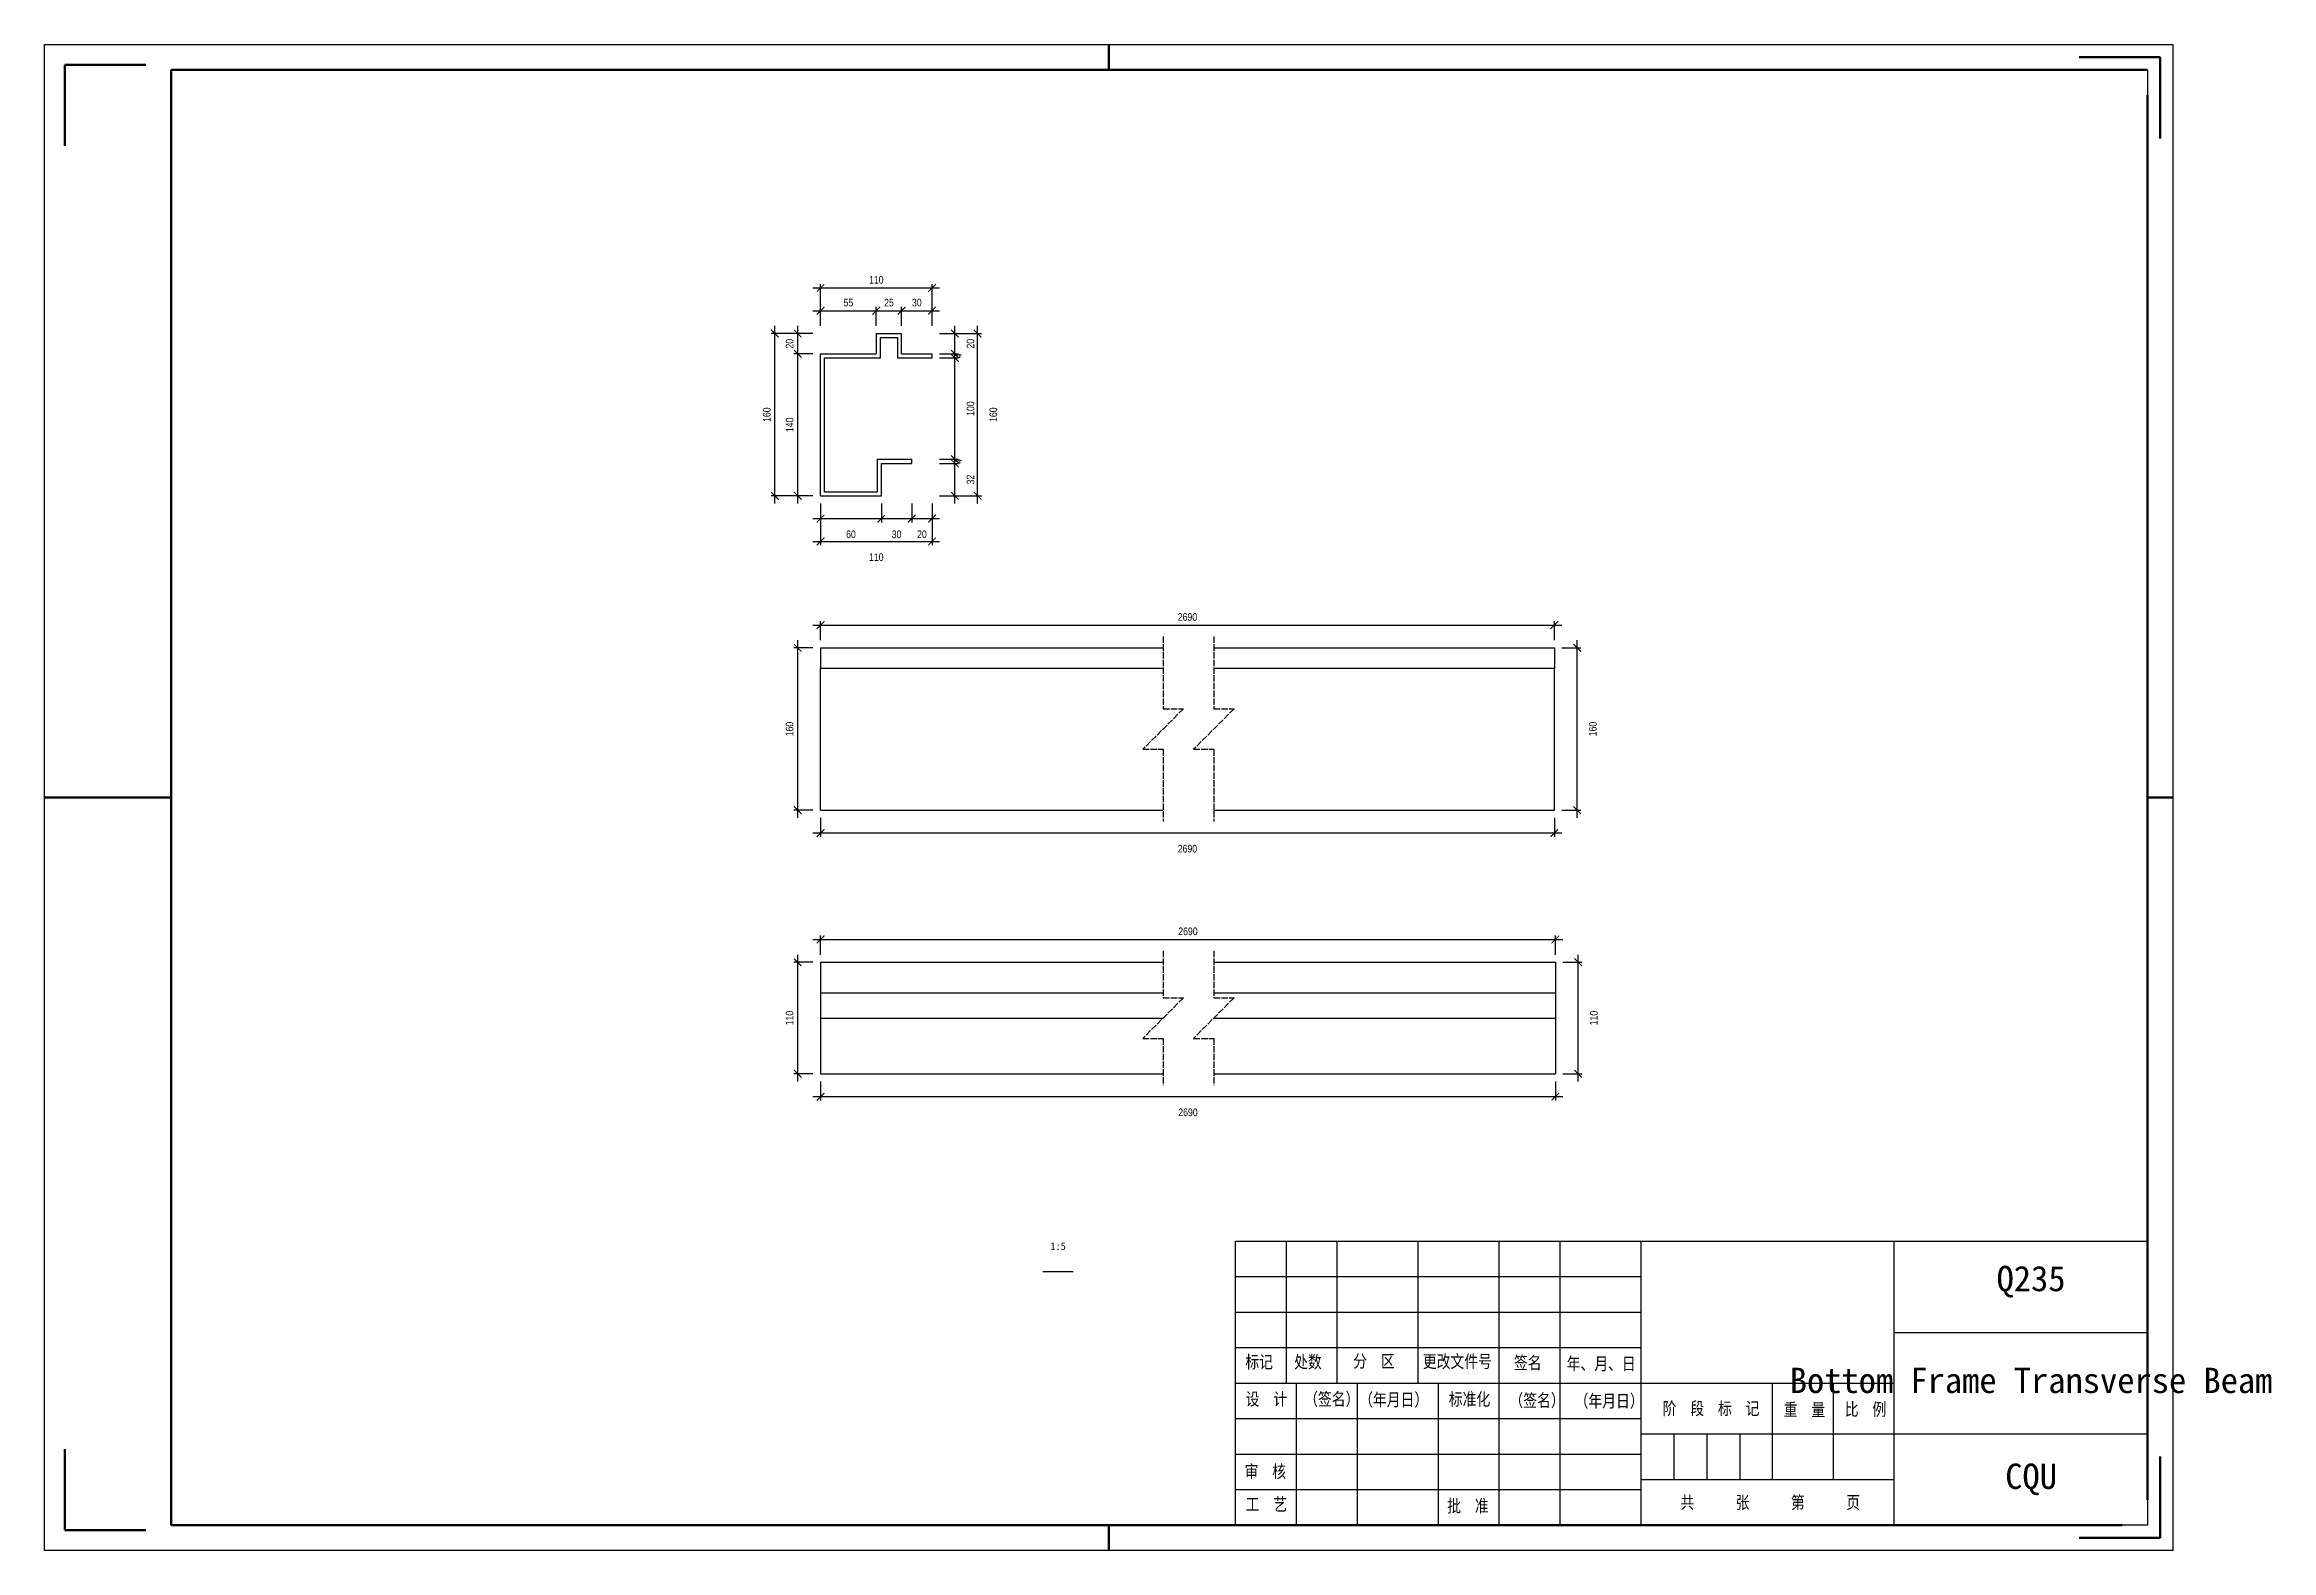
# Model space of a CAD drawing. Header units: millimetres. Extents: x 0 to 1925, y 0 to 4345.
# Drawn here: x 490 to 929.4, y 734 to 1031 of the extents above; entities that cross this region are included whole.
import ezdxf

# ---------------------------------------------------------------- set-up
doc = ezdxf.new("R2010")
doc.units = ezdxf.units.MM
doc.linetypes.add('DASHED', pattern=[1.524, 1.27, -0.254])
doc.layers.add('总内框线', color=7, linetype='Continuous', lineweight=50)
doc.layers.add('总外框线', color=7, linetype='Continuous', lineweight=30)
doc.styles.add('OpenSansCondensed-Light', font='OpenSansCondensed-Light.ttf')
doc.styles.add('陈杰（2）', font='gbenor.shx', dxfattribs={"width": 0.8, "bigfont": 'gbcbig.shx'})
doc.dimstyles.new('EZDXF', dxfattribs={"dimtxt": 0.25, "dimasz": 0.175, "dimexe": 0.375, "dimexo": 0.125, "dimgap": 0.1, "dimtad": 1, "dimlfac": 100, "dimzin": 12, "dimdsep": 46, "dimtxsty": 'OpenSansCondensed-Light', "dimblk": 'ARCHTICK', "dimcen": 2.5, "dimazin": 3, "dimtfac": 0.5, "dimtmove": 2, "dimatfit": 3, "dimarcsym": 0})

# ---------------------------------------------------------------- blocks, each defined once
blk = doc.blocks.new('_ARCHTICK')
at = {"color": 0, "linetype": 'ByBlock', "const_width": 0.15}
blk.add_lwpolyline([(-0.5, -0.5), (0.5, 0.5)], dxfattribs=at)

msp = doc.modelspace()

# ---------------------------------------------------------------- linework, layer by layer
for p, q in [((905, 1026), (905, 841)), ((654.12901, 974), (659.12901, 974)), ((654.12901, 974), (654.12901, 970)), ((654.92901, 973.2), (658.32901, 973.2)), ((654.92901, 969.2), (654.92901, 973.2)), ((658.32901, 973.2), (658.32901, 969.2)), ((659.12901, 970), (659.12901, 974)), ((643.12901, 942), (643.12901, 970)), ((643.12901, 970), (654.12901, 970)), ((643.92901, 969.2), (654.92901, 969.2)), ((643.92901, 942.8), (643.92901, 969.2)), ((658.32901, 969.2), (665.12901, 969.2)), ((659.12901, 970), (665.12901, 970)), ((665.12901, 969.2), (665.12901, 970)), ((654.32901, 949.2), (661.12901, 949.2)), ((654.32901, 949.2), (654.32901, 942.8)), ((661.12901, 948.4), (661.12901, 949.2)), ((655.12901, 948.4), (661.12901, 948.4)), ((655.12901, 942), (655.12901, 948.4)), ((643.12901, 942), (655.12901, 942)), ((643.92901, 942.8), (654.32901, 942.8)), ((643.12901, 912), (710.72901, 912)), ((643.12901, 912), (643.12901, 908)), ((720.72901, 912), (787.92901, 912)), ((787.92901, 912), (787.92901, 908)), ((643.12901, 908), (710.72901, 908)), ((643.12901, 880), (643.12901, 908)), ((720.72901, 908), (787.92901, 908)), ((787.92901, 880), (787.92901, 908)), ((643.12901, 880), (710.72901, 880)), ((720.72901, 880), (787.92901, 880)), ((643.12901, 850), (710.72901, 850)), ((643.12901, 850), (643.12901, 844)), ((720.72901, 850), (788.12901, 850)), ((788.12901, 850), (788.12901, 844)), ((643.12901, 844), (710.72901, 844)), ((643.12901, 844), (643.12901, 839)), ((720.72901, 844), (788.12901, 844)), ((788.12901, 844), (788.12901, 839)), ((643.12901, 839), (710.72901, 839)), ((643.12901, 839), (643.12901, 828)), ((720.72901, 839), (788.12901, 839)), ((788.12901, 839), (788.12901, 828)), ((643.12901, 828), (710.72901, 828)), ((720.72901, 828), (788.12901, 828)), ((725, 795), (905, 795)), ((725, 739), (725, 795)), ((735, 795), (735, 767)), ((745, 795), (745, 767)), ((761, 795), (761, 767)), ((777, 795), (777, 767)), ((789, 795), (789, 739)), ((805, 795), (805, 739)), ((855, 739), (855, 795)), ((905, 795), (905, 739)), ((687, 789), (693, 789)), ((725, 788), (805, 788)), ((725, 781), (805, 781)), ((725, 774), (805, 774)), ((855, 777), (905, 777)), ((725, 767), (855, 767)), ((737, 767), (737, 739)), ((749, 767), (749, 739)), ((765, 767), (765, 739)), ((777, 767), (777, 739)), ((831, 748), (831, 767)), ((843, 748), (843, 767)), ((725, 760), (805, 760)), ((805, 757), (855, 757)), ((811.5, 757), (811.5, 748)), ((818, 757), (818, 748)), ((824.5, 757), (824.5, 748)), ((855, 757), (905, 757)), ((725, 753), (805, 753)), ((805, 748), (855, 748)), ((725, 746), (805, 746)), ((905, 739), (725, 739))]:
    msp.add_line(p, q)
at = {"linetype": 'DASHED'}
for p, q in [((710.72901, 914.25), (710.72901, 900)), ((720.72901, 914.25), (720.72901, 900)), ((714.72901, 900), (706.72901, 892)), ((710.72901, 900), (714.72901, 900)), ((724.72901, 900), (716.72901, 892)), ((720.72901, 900), (724.72901, 900)), ((706.72901, 892), (710.72901, 892)), ((710.72901, 892), (710.72901, 877.75)), ((716.72901, 892), (720.72901, 892)), ((720.72901, 892), (720.72901, 877.75)), ((710.72901, 852.25), (710.72901, 843)), ((720.72901, 852.25), (720.72901, 843)), ((714.72901, 843), (706.72901, 835)), ((710.72901, 843), (714.72901, 843)), ((724.72901, 843), (716.72901, 835)), ((720.72901, 843), (724.72901, 843)), ((706.72901, 835), (710.72901, 835)), ((710.72901, 835), (710.72901, 825.75)), ((716.72901, 835), (720.72901, 835)), ((720.72901, 835), (720.72901, 825.75))]:
    msp.add_line(p, q, dxfattribs=at)
at = {"layer": '总内框线'}
for p, q in [((700, 1026), (700, 1031)), ((907.5, 1028.5), (891.5, 1028.5)), ((907.5, 1028.5), (907.5, 1012.5)), ((494, 1027), (494, 1011)), ((494, 1027), (510, 1027)), ((515, 739), (515, 1026)), ((515, 1026), (905, 1026)), ((905, 1021), (905, 744)), ((490, 882.5), (515, 882.5)), ((905, 882.5), (910, 882.5)), ((494, 738), (494, 754)), ((907.5, 736.5), (907.5, 752.5)), ((900, 739), (515, 739)), ((700, 734), (700, 739)), ((494, 738), (510, 738)), ((907.5, 736.5), (891.5, 736.5))]:
    msp.add_line(p, q, dxfattribs=at)
at = {"layer": '总外框线'}
for p, q in [((490, 734), (490, 1031)), ((490, 1031), (910, 1031)), ((910, 1031), (910, 734)), ((910, 734), (490, 734))]:
    msp.add_line(p, q, dxfattribs=at)

# ---------------------------------------------------------------- texts
at = {"attachment_point": 5}
for s, insert, char_height in [('1:5', (690, 794), 1.5), ('Q235', (882, 787), 5), ('Bottom Frame Transverse Beam', (882, 767.5), 5), ('CQU', (882, 748), 5)]:
    msp.add_mtext(s, dxfattribs=dict(at, insert=insert, char_height=char_height))
at = {"char_height": 2.5, "width": 93.0192856, "attachment_point": 1, "style": '陈杰（2）'}
for s, insert in [('{\\fSimSun|b0|i0|c134|p2;标记}', (726.95482, 772.44053)), ('{\\fSimSun|b0|i0|c134|p2;处数}', (736.57596, 772.45543)), ('{\\fSimSun|b0|i0|c134|p2;分\u3000区}', (748.23692, 772.57959)), ('{\\fSimSun|b0|i0|c134|p2;更改文件号}', (761.97169, 772.52496)), ('{\\fSimSun|b0|i0|c134|p2;签名}', (779.95608, 772.2667)), ('{\\fSimSun|b0|i0|c134|p2;年、月、日}', (790.35064, 772.07301)), ('{\\fSimSun|b0|i0|c134|p2;设\u3000计}', (727.01432, 765.10007)), ('{\\fSimSun|b0|i0|c134|p2;（签名）}', (738.55629, 765.10007)), ('{\\fSimSun|b0|i0|c134|p2;\u3000（年月日）}', (746.68156, 764.98584)), ('{\\fSimSun|b0|i0|c134|p2;标准化}', (767.08823, 765.08517)), ('{\\fSimSun|b0|i0|c134|p2;（签名）}', (779.05516, 764.83685)), ('{\\fSimSun|b0|i0|c134|p2;（年月日）}', (791.923, 764.73752)), ('{\\fSimSun|b0|i0|c134|p2;阶\u3000段\u3000标\u3000记}', (809.30395, 763.25254)), ('{\\fSimSun|b0|i0|c134|p2;重\u3000量}', (833.18681, 763.02408)), ('{\\fSimSun|b0|i0|c134|p2;比\u3000例}', (845.23873, 763.09361)), ('{\\fSimSun|b0|i0|c134|p2;审\u3000核}', (726.81034, 750.83138)), ('{\\fSimSun|b0|i0|c134|p2;工\u3000艺}', (727.01432, 744.34515)), ('{\\fSimSun|b0|i0|c134|p2;批\u3000准}', (766.78226, 744.0273)), ('{\\fSimSun|b0|i0|c134|p2;共\u3000\u3000\u3000张\u3000\u3000\u3000第\u3000\u3000\u3000页}', (812.79713, 744.72757))]:
    msp.add_mtext(s, dxfattribs=dict(at, insert=insert))

# ---------------------------------------------------------------- dimensions: what is measured, and where the dimension line sits
for base, p1, p2, location, text, override in [((643.12901, 983), (643.12901, 974), (665.12901, 974), (654.12901, 984.6), '110', {"dimtxt": 1.5, "dimasz": 1.5, "dimexe": 0.75, "dimexo": 1.5, "dimtad": 1, "dimlfac": 5, "dimblk": 'ARCHTICK', "dimsah": 0, "dimtsz": 0, "dimdle": 1.5, "dimtmove": 2}), ((643.12901, 933), (643.12901, 942), (665.12901, 942), (654.12901, 929.9), '110', {"dimtxt": 1.5, "dimasz": 1.5, "dimexe": 0.75, "dimexo": 1.5, "dimtad": 4, "dimlfac": 5, "dimblk": 'ARCHTICK', "dimsah": 0, "dimtsz": 0, "dimdle": 1.5, "dimtmove": 2}), ((643.12901, 916.5), (643.12901, 912), (787.92901, 912), (715.52901, 918.1), '2690', {"dimtxt": 1.5, "dimasz": 1.5, "dimexe": 0.75, "dimexo": 1.5, "dimtad": 1, "dimlfac": 5, "dimblk": 'ARCHTICK', "dimsah": 0, "dimtsz": 0, "dimdle": 1.5, "dimtmove": 2}), ((643.12901, 875.5), (643.12901, 880), (787.92901, 880), (715.52901, 872.4), '2690', {"dimtxt": 1.5, "dimasz": 1.5, "dimexe": 0.75, "dimexo": 1.5, "dimtad": 4, "dimlfac": 5, "dimblk": 'ARCHTICK', "dimsah": 0, "dimtsz": 0, "dimdle": 1.5, "dimtmove": 2}), ((643.12901, 854.5), (643.12901, 850), (788.12901, 850), (715.62901, 856.1), '2690', {"dimtxt": 1.5, "dimasz": 1.5, "dimexe": 0.75, "dimexo": 1.5, "dimtad": 1, "dimlfac": 5, "dimblk": 'ARCHTICK', "dimsah": 0, "dimtsz": 0, "dimdle": 1.5, "dimtmove": 2}), ((643.12901, 823.5), (643.12901, 828), (788.12901, 828), (715.62901, 820.4), '2690', {"dimtxt": 1.5, "dimasz": 1.5, "dimexe": 0.75, "dimexo": 1.5, "dimtad": 4, "dimlfac": 5, "dimblk": 'ARCHTICK', "dimsah": 0, "dimtsz": 0, "dimdle": 1.5, "dimtmove": 2})]:
    msp.add_linear_dim(base=base, p1=p1, p2=p2, location=location, text=text, dimstyle='EZDXF', override=override).render()
for base, p1, p2, location, override in [((643.12901, 978.5), (643.12901, 974), (654.12901, 974), (648.62901, 980.1), {"dimtxt": 1.5, "dimasz": 1.5, "dimexe": 0.75, "dimexo": 1.5, "dimtad": 1, "dimlfac": 5, "dimblk": 'ARCHTICK', "dimsah": 0, "dimtsz": 0, "dimdle": 1.5, "dimtmove": 2}), ((654.12901, 978.5), (654.12901, 974), (659.12901, 974), (656.62901, 980.1), {"dimtxt": 1.5, "dimasz": 1.5, "dimexe": 0.75, "dimexo": 1.5, "dimtad": 1, "dimlfac": 5, "dimblk": 'ARCHTICK', "dimsah": 0, "dimtsz": 0, "dimdle": 1.5, "dimtmove": 2}), ((659.12901, 978.5), (659.12901, 974), (665.12901, 974), (662.12901, 980.1), {"dimtxt": 1.5, "dimasz": 1.5, "dimexe": 0.75, "dimexo": 1.5, "dimtad": 1, "dimlfac": 5, "dimblk": 'ARCHTICK', "dimsah": 0, "dimtsz": 0, "dimdle": 1.5, "dimtmove": 2}), ((643.12901, 937.5), (643.12901, 942), (655.12901, 942), (649.12901, 934.4), {"dimtxt": 1.5, "dimasz": 1.5, "dimexe": 0.75, "dimexo": 1.5, "dimtad": 4, "dimlfac": 5, "dimblk": 'ARCHTICK', "dimsah": 0, "dimtsz": 0, "dimdle": 1.5, "dimtmove": 2}), ((655.12901, 937.5), (655.12901, 942), (661.12901, 942), (658.12901, 934.4), {"dimtxt": 1.5, "dimasz": 1.5, "dimexe": 0.75, "dimexo": 1.5, "dimtad": 4, "dimlfac": 5, "dimblk": 'ARCHTICK', "dimsah": 0, "dimtsz": 0, "dimdle": 1.5, "dimtmove": 2}), ((661.12901, 937.5), (661.12901, 942), (665.12901, 942), (663.12901, 934.4), {"dimtxt": 1.5, "dimasz": 1.5, "dimexe": 0.75, "dimexo": 1.5, "dimtad": 4, "dimlfac": 5, "dimblk": 'ARCHTICK', "dimsah": 0, "dimtsz": 0, "dimdle": 1.5, "dimtmove": 2})]:
    msp.add_linear_dim(base=base, p1=p1, p2=p2, location=location, dimstyle='EZDXF', override=override).render()
for base, p1, p2, location, text, override in [((634.12901, 942), (643.12901, 942), (643.12901, 974), (632.52901, 958), '160', {"dimtxt": 1.5, "dimasz": 1.5, "dimexe": 0.75, "dimexo": 1.5, "dimtad": 1, "dimlfac": 5, "dimblk": 'ARCHTICK', "dimsah": 0, "dimtsz": 0, "dimdle": 1.5, "dimtmove": 2}), ((674.12901, 942), (665.12901, 942), (665.12901, 974), (677.22901, 958), '160', {"dimtxt": 1.5, "dimasz": 1.5, "dimexe": 0.75, "dimexo": 1.5, "dimtad": 4, "dimlfac": 5, "dimblk": 'ARCHTICK', "dimsah": 0, "dimtsz": 0, "dimdle": 1.5, "dimtmove": 2}), ((638.62901, 880), (643.12901, 880), (643.12901, 912), (637.02901, 896), '160', {"dimtxt": 1.5, "dimasz": 1.5, "dimexe": 0.75, "dimexo": 1.5, "dimtad": 1, "dimlfac": 5, "dimblk": 'ARCHTICK', "dimsah": 0, "dimtsz": 0, "dimdle": 1.5, "dimtmove": 2}), ((792.42901, 880), (787.92901, 880), (787.92901, 912), (795.52901, 896), '160', {"dimtxt": 1.5, "dimasz": 1.5, "dimexe": 0.75, "dimexo": 1.5, "dimtad": 4, "dimlfac": 5, "dimblk": 'ARCHTICK', "dimsah": 0, "dimtsz": 0, "dimdle": 1.5, "dimtmove": 2}), ((638.62901, 828), (643.12901, 828), (643.12901, 850), (637.02901, 839), '110', {"dimtxt": 1.5, "dimasz": 1.5, "dimexe": 0.75, "dimexo": 1.5, "dimtad": 1, "dimlfac": 5, "dimblk": 'ARCHTICK', "dimsah": 0, "dimtsz": 0, "dimdle": 1.5, "dimtmove": 2}), ((792.62901, 828), (788.12901, 828), (788.12901, 850), (795.72901, 839), '110', {"dimtxt": 1.5, "dimasz": 1.5, "dimexe": 0.75, "dimexo": 1.5, "dimtad": 4, "dimlfac": 5, "dimblk": 'ARCHTICK', "dimsah": 0, "dimtsz": 0, "dimdle": 1.5, "dimtmove": 2})]:
    msp.add_linear_dim(base=base, p1=p1, p2=p2, angle=90, location=location, text=text, dimstyle='EZDXF', override=override).render()
for base, p1, p2, location, override in [((638.62901, 970), (643.12901, 970), (643.12901, 974), (637.02901, 972), {"dimtxt": 1.5, "dimasz": 1.5, "dimexe": 0.75, "dimexo": 1.5, "dimtad": 1, "dimlfac": 5, "dimblk": 'ARCHTICK', "dimsah": 0, "dimtsz": 0, "dimdle": 1.5, "dimtmove": 2}), ((638.62901, 942), (643.12901, 942), (643.12901, 970), (637.02901, 956), {"dimtxt": 1.5, "dimasz": 1.5, "dimexe": 0.75, "dimexo": 1.5, "dimtad": 1, "dimlfac": 5, "dimblk": 'ARCHTICK', "dimsah": 0, "dimtsz": 0, "dimdle": 1.5, "dimtmove": 2}), ((669.62901, 970), (665.12901, 970), (665.12901, 974), (672.72901, 972), {"dimtxt": 1.5, "dimasz": 1.5, "dimexe": 0.75, "dimexo": 1.5, "dimtad": 4, "dimlfac": 5, "dimblk": 'ARCHTICK', "dimsah": 0, "dimtsz": 0, "dimdle": 1.5, "dimtmove": 2}), ((669.62901, 969.2), (665.12901, 969.2), (665.12901, 970), (670.27901, 969.6), {"dimtxt": 1.5, "dimasz": 1.5, "dimexe": 0.75, "dimexo": 1.5, "dimtad": 4, "dimlfac": 5, "dimblk": 'ARCHTICK', "dimsah": 0, "dimtsz": 0, "dimdle": 1.5, "dimtmove": 2}), ((669.62901, 949.2), (665.12901, 949.2), (665.12901, 969.2), (672.72901, 959.2), {"dimtxt": 1.5, "dimasz": 1.5, "dimexe": 0.75, "dimexo": 1.5, "dimtad": 4, "dimlfac": 5, "dimblk": 'ARCHTICK', "dimsah": 0, "dimtsz": 0, "dimdle": 1.5, "dimtmove": 2}), ((669.62901, 948.4), (665.12901, 948.4), (665.12901, 949.2), (670.27901, 948.8), {"dimtxt": 1.5, "dimasz": 1.5, "dimexe": 0.75, "dimexo": 1.5, "dimtad": 4, "dimlfac": 5, "dimblk": 'ARCHTICK', "dimsah": 0, "dimtsz": 0, "dimdle": 1.5, "dimtmove": 2}), ((669.62901, 942), (665.12901, 942), (665.12901, 948.4), (672.72901, 945.2), {"dimtxt": 1.5, "dimasz": 1.5, "dimexe": 0.75, "dimexo": 1.5, "dimtad": 4, "dimlfac": 5, "dimblk": 'ARCHTICK', "dimsah": 0, "dimtsz": 0, "dimdle": 1.5, "dimtmove": 2})]:
    msp.add_linear_dim(base=base, p1=p1, p2=p2, angle=90, location=location, dimstyle='EZDXF', override=override).render()

doc.saveas('drawing.dxf')
